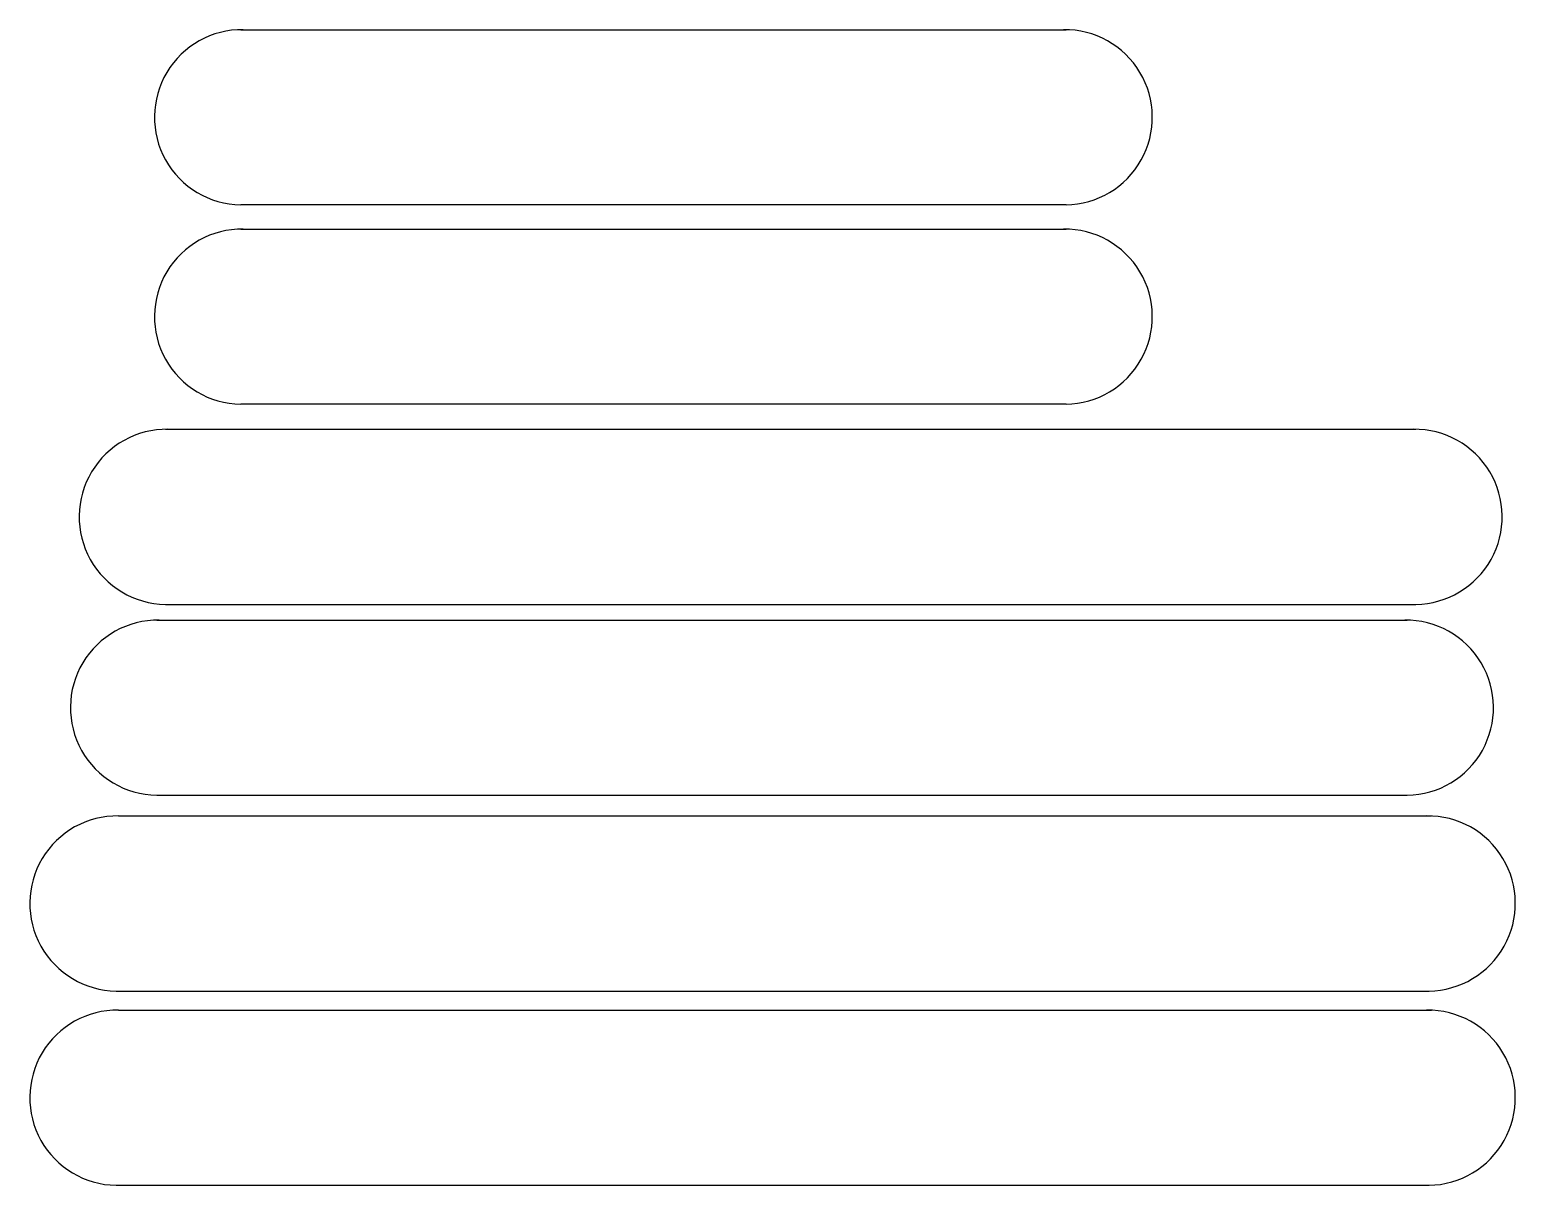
# Model space of a CAD drawing. Header units: inches. Extents: x 42 to 161, y 33 to 125.
import ezdxf

# ---------------------------------------------------------------- set-up
doc = ezdxf.new("R2010")
doc.units = ezdxf.units.IN
doc.header["$MEASUREMENT"] = 0

msp = doc.modelspace()

# ---------------------------------------------------------------- linework, layer by layer
for p, q in [((59.19, 125.45), (125.19, 125.45)), ((125.19, 111.45), (59.19, 111.45)), ((59.19, 109.51), (125.19, 109.51)), ((125.19, 95.51), (59.19, 95.51)), ((53.17, 93.51), (153.17, 93.51)), ((53.17, 79.51), (153.17, 79.51)), ((52.47, 78.25), (152.47, 78.25)), ((52.47, 64.25), (152.47, 64.25)), ((49.42, 62.6), (154.42, 62.6)), ((49.22, 48.6), (154.22, 48.6)), ((49.42, 47.07), (154.42, 47.07)), ((49.22, 33.07), (154.22, 33.07))]:
    msp.add_line(p, q)
for centre, start, end in [((59.29, 118.45), 89.1815, 269.1815), ((125.09, 118.45), 270.8185, 90.8185), ((59.29, 102.51), 89.1815, 269.1815), ((125.09, 102.51), 270.8185, 90.8185), ((53.27, 86.51), 89.1815, 269.1815), ((153.07, 86.51), 270.8185, 90.8185), ((52.57, 71.25), 89.1815, 269.1815), ((152.37, 71.25), 270.8185, 90.8185), ((49.32, 55.6), 89.1815, 269.1815), ((154.12, 55.6), 270.8185, 90.8185), ((49.32, 40.07), 89.1815, 269.1815), ((154.12, 40.07), 270.8185, 90.8185)]:
    msp.add_arc(centre, 7, start, end)

doc.saveas('drawing.dxf')
